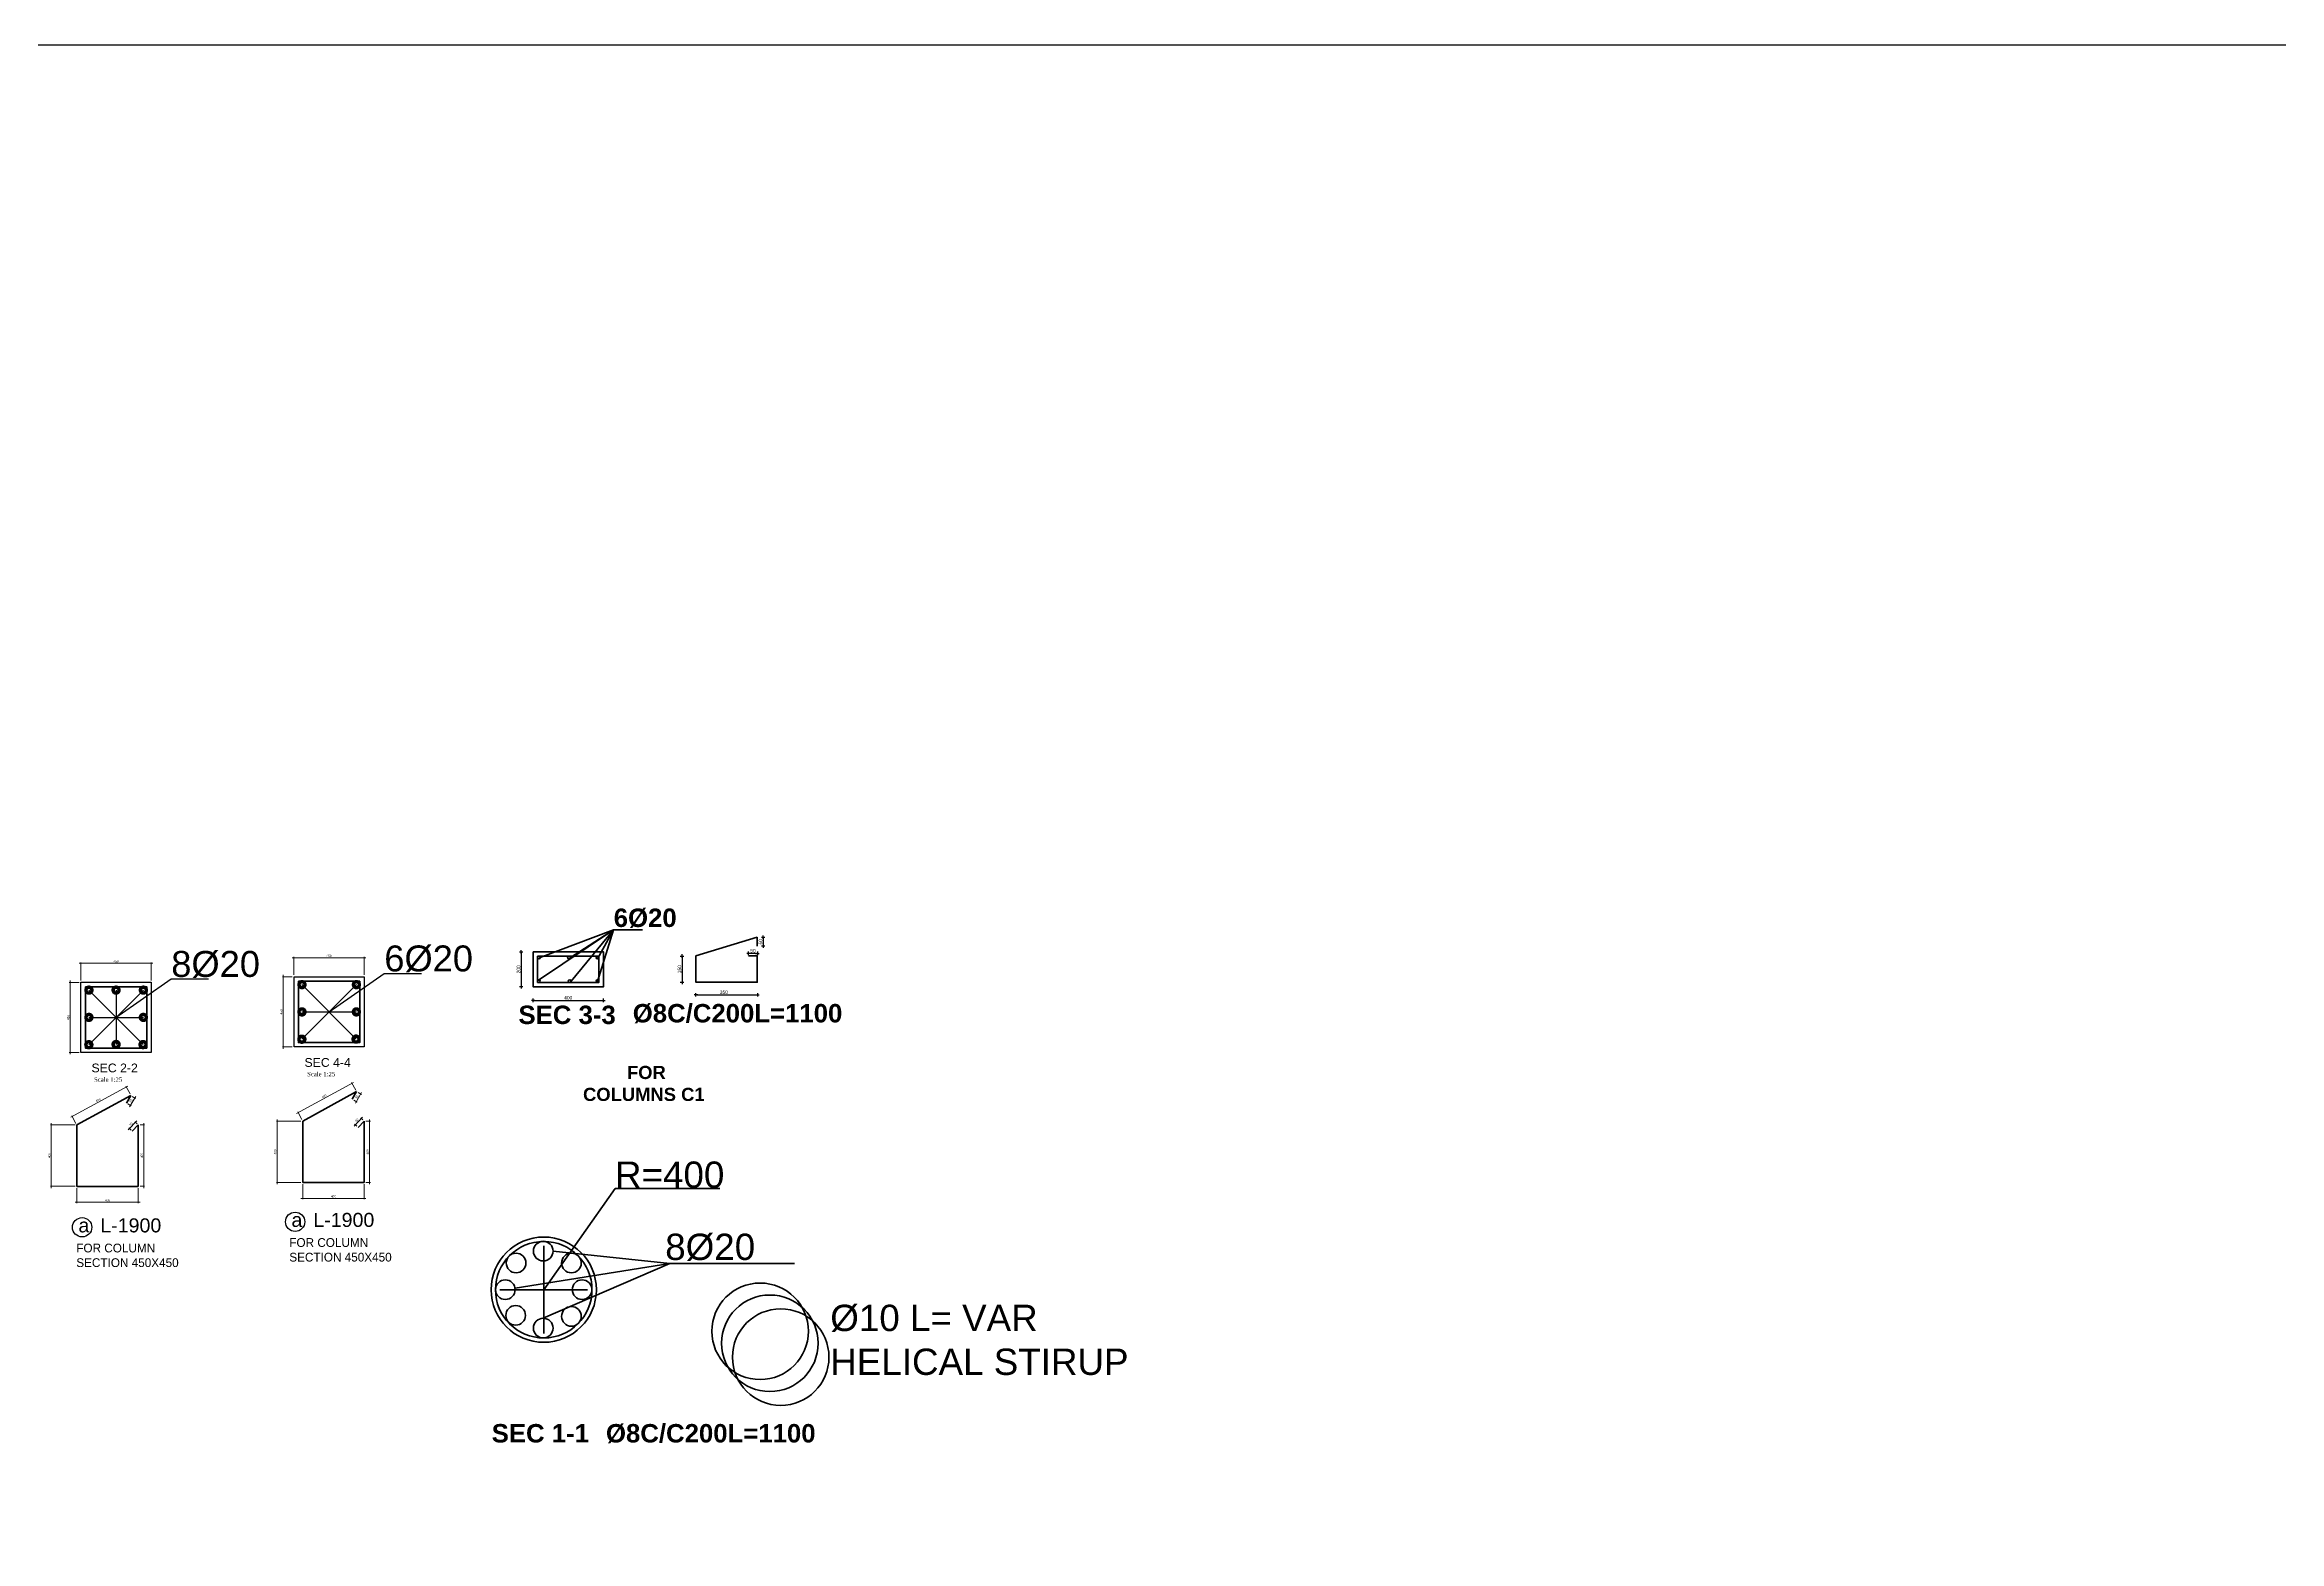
# Model space of a CAD drawing. Header units: inches. Extents: x -291016 to -124071, y 25078 to 137196.
# Drawn here: x -203602 to -190868, y 47855 to 56383 of the extents above; entities that cross this region are included whole.
import ezdxf

# ---------------------------------------------------------------- set-up
doc = ezdxf.new("R2010")
doc.units = ezdxf.units.IN
doc.header["$MEASUREMENT"] = 0
doc.linetypes.add('HIDDEN', pattern=[9.525, 6.35, -3.175])
for name, color, linetype, lineweight in [('5-STEEL08', 6, 'Continuous', 18), ('bar', 2, 'Continuous', 60), ('DIM2', 36, 'Continuous', 13), ('Furn', 106, 'Continuous', 9), ('texts', 3, 'Continuous', 15), ('wal', 7, 'Continuous', 50)]:
    doc.layers.add(name, color=color, linetype=linetype, lineweight=lineweight)
doc.layers.add('D dimention', color=4, linetype='Continuous')
doc.layers.add('TEX', color=4, linetype='Continuous')
doc.styles.add('50', font='arial.ttf', dxfattribs={"height": 150})
doc.styles.add('dim', font='')
doc.styles.add('G', font='arial.ttf')
doc.styles.add('QW', font='times.ttf', dxfattribs={"height": 14})
doc.styles.get('dim').set_extended_font_data('Kabel Bk BT')
doc.dimstyles.new('100', dxfattribs={"dimscale": 100, "dimtxt": 0.2, "dimasz": 0.05, "dimexe": 0.1, "dimexo": 0.3, "dimgap": 0.05, "dimtad": 1, "dimdec": 0, "dimdsep": 46, "dimtxsty": 'dim', "dimblk": 'D d', "dimcen": -2.5, "dimdle": 0.15, "dimse1": 1, "dimse2": 1, "dimclrd": 256, "dimclre": 8, "dimclrt": 3, "dimadec": 0, "dimazin": 0, "dimtfac": 1, "dimtdec": 0, "dimtix": 1, "dimtmove": 0, "dimatfit": 3, "dimfxl": 0.1, "dimarcsym": 0})
doc.dimstyles.new('50PEA1', dxfattribs={"dimscale": 0, "dimtxt": 12.5, "dimasz": 5, "dimexe": 5, "dimexo": 10, "dimgap": 5, "dimtad": 1, "dimdec": 0, "dimdsep": 46, "dimtxsty": 'Standard', "dimblk1": 'ARCHTICK', "dimblk2": 'ARCHTICK', "dimsah": 1, "dimcen": 2.5, "dimdle": 10, "dimclrd": 8, "dimclre": 8, "dimclrt": 7, "dimadec": 0, "dimazin": 0, "dimtfac": 1, "dimtdec": 0, "dimtix": 1, "dimtmove": 2, "dimatfit": 3, "dimldrblk": 'ARCHTICK', "dimfxl": 1, "dimtolj": 1, "dimtzin": 0, "dimlwd": 13, "dimlwe": 13, "dimarcsym": 0})

# ---------------------------------------------------------------- blocks, each defined once
blk = doc.blocks.new('_ArchTick')
at = {"color": 0, "const_width": 0.15}
blk.add_lwpolyline([(-0.5, -0.5), (0.5, 0.5)], dxfattribs=at)
blk = doc.blocks.new('*D242')
at = {"color": 8, "lineweight": 13, "transparency": 16777216}
for p, q in [((-203419, 49868), (-203419, 49782)), ((-203069, 49868), (-203069, 49782)), ((-203429, 49787), (-203059, 49787))]:
    blk.add_line(p, q, dxfattribs=at)
at = {"layer": 'Defpoints', "color": 0, "transparency": 16777216}
for p in [(-203419, 49878), (-203069, 49878), (-203069, 49787)]:
    blk.add_point(p, dxfattribs=at)
at = {"color": 8, "lineweight": 13, "transparency": 16777216, "xscale": 5, "yscale": 5, "zscale": 5, "rotation": 180}
blk.add_blockref('_ArchTick', (-203419, 49787), dxfattribs=at)
at = {"color": 8, "lineweight": 13, "transparency": 16777216, "xscale": 5, "yscale": 5, "zscale": 5}
blk.add_blockref('_ArchTick', (-203069, 49787), dxfattribs=at)
at = {"color": 7, "transparency": 16777216, "insert": (-203244, 49798), "char_height": 12.5, "attachment_point": 5}
blk.add_mtext('\\A1;400', dxfattribs=at)
blk = doc.blocks.new('*D572')
at = {"color": 8, "lineweight": 13, "transparency": 16777216}
for p, q in [((-203429, 50228), (-203570, 50228)), ((-203565, 49868), (-203565, 50238)), ((-203429, 49878), (-203570, 49878))]:
    blk.add_line(p, q, dxfattribs=at)
at = {"layer": 'Defpoints', "color": 0, "transparency": 16777216}
for p in [(-203565, 50228), (-203419, 50228), (-203419, 49878)]:
    blk.add_point(p, dxfattribs=at)
at = {"color": 8, "lineweight": 13, "transparency": 16777216, "xscale": 5, "yscale": 5, "zscale": 5}
for p, rotation in [((-203565, 50228), 90), ((-203565, 49878), 270)]:
    blk.add_blockref('_ArchTick', p, dxfattribs=dict(at, rotation=rotation))
at = {"color": 7, "transparency": 16777216, "insert": (-203576, 50053), "char_height": 12.5, "attachment_point": 5, "rotation": 90}
blk.add_mtext('\\A1;400', dxfattribs=at)
blk = doc.blocks.new('*D573')
at = {"color": 8, "lineweight": 13, "transparency": 16777216}
for p, q in [((-203454, 50271), (-203129, 50448)), ((-203116, 50404), (-203140, 50448)), ((-203424, 50236), (-203447, 50280))]:
    blk.add_line(p, q, dxfattribs=at)
at = {"layer": 'Defpoints', "color": 0, "transparency": 16777216}
for p in [(-203138, 50443), (-203112, 50395), (-203419, 50228)]:
    blk.add_point(p, dxfattribs=at)
at = {"color": 8, "lineweight": 13, "transparency": 16777216, "xscale": 5, "yscale": 5, "zscale": 5}
for p, rotation in [((-203138, 50443), 28.63252918104146), ((-203445, 50276), 208.6325291810414)]:
    blk.add_blockref('_ArchTick', p, dxfattribs=dict(at, rotation=rotation))
at = {"color": 7, "transparency": 16777216, "insert": (-203297, 50369), "char_height": 12.5, "attachment_point": 5, "rotation": 28.6325}
blk.add_mtext('\\A1;400', dxfattribs=at)
blk = doc.blocks.new('*D574')
at = {"color": 8, "lineweight": 13, "transparency": 16777216}
for p, q in [((-203059, 50228), (-203033, 50228)), ((-203038, 49868), (-203038, 50238)), ((-203059, 49878), (-203033, 49878))]:
    blk.add_line(p, q, dxfattribs=at)
at = {"layer": 'Defpoints', "color": 0, "transparency": 16777216}
for p in [(-203069, 50228), (-203038, 50228), (-203069, 49878)]:
    blk.add_point(p, dxfattribs=at)
at = {"color": 8, "lineweight": 13, "transparency": 16777216, "xscale": 5, "yscale": 5, "zscale": 5}
for p, rotation in [((-203038, 50228), 90), ((-203038, 49878), 270)]:
    blk.add_blockref('_ArchTick', p, dxfattribs=dict(at, rotation=rotation))
at = {"color": 7, "transparency": 16777216, "insert": (-203049, 50053), "char_height": 12.5, "attachment_point": 5, "rotation": 90}
blk.add_mtext('\\A1;400', dxfattribs=at)
blk = doc.blocks.new('*D575')
at = {"color": 8, "lineweight": 13, "transparency": 16777216}
for p, q in [((-203078, 50250), (-203126, 50199)), ((-203110, 50198), (-203123, 50210)), ((-203076, 50234), (-203089, 50246))]:
    blk.add_line(p, q, dxfattribs=at)
at = {"layer": 'Defpoints', "color": 0, "transparency": 16777216}
for p in [(-203119, 50206), (-203103, 50191), (-203069, 50228)]:
    blk.add_point(p, dxfattribs=at)
at = {"color": 8, "lineweight": 13, "transparency": 16777216, "xscale": 5, "yscale": 5, "zscale": 5}
for p, rotation in [((-203119, 50206), 226.8760161124055), ((-203085, 50243), 46.87601611240555)]:
    blk.add_blockref('_ArchTick', p, dxfattribs=dict(at, rotation=rotation))
at = {"color": 7, "transparency": 16777216, "insert": (-203110, 50232), "char_height": 12.5, "attachment_point": 5, "rotation": 46.876}
blk.add_mtext('\\A1;50', dxfattribs=at)
blk = doc.blocks.new('*D576')
at = {"color": 8, "lineweight": 13, "transparency": 16777216}
for p, q in [((-203128, 50347), (-203109, 50336)), ((-203083, 50390), (-203119, 50330)), ((-203103, 50390), (-203084, 50379))]:
    blk.add_line(p, q, dxfattribs=at)
at = {"layer": 'Defpoints', "color": 0, "transparency": 16777216}
for p in [(-203137, 50352), (-203114, 50338), (-203112, 50395)]:
    blk.add_point(p, dxfattribs=at)
at = {"color": 8, "lineweight": 13, "transparency": 16777216, "xscale": 5, "yscale": 5, "zscale": 5}
for p, rotation in [((-203114, 50338), 239.5055867572084), ((-203088, 50381), 59.5055867572084)]:
    blk.add_blockref('_ArchTick', p, dxfattribs=dict(at, rotation=rotation))
at = {"color": 7, "transparency": 16777216, "insert": (-203111, 50366), "char_height": 12.5, "attachment_point": 5, "rotation": 59.5056}
blk.add_mtext('\\A1;50', dxfattribs=at)
blk = doc.blocks.new('*D577')
at = {"color": 8, "lineweight": 13, "transparency": 16777216}
for p, q in [((-203406, 51149), (-202986, 51149)), ((-203396, 51050), (-203396, 51154)), ((-202996, 51050), (-202996, 51154))]:
    blk.add_line(p, q, dxfattribs=at)
at = {"layer": 'Defpoints', "color": 0, "transparency": 16777216}
for p in [(-202996, 51149), (-203396, 51040), (-202996, 51040)]:
    blk.add_point(p, dxfattribs=at)
at = {"color": 8, "lineweight": 13, "transparency": 16777216, "xscale": 5, "yscale": 5, "zscale": 5, "rotation": 180}
blk.add_blockref('_ArchTick', (-203396, 51149), dxfattribs=at)
at = {"color": 8, "lineweight": 13, "transparency": 16777216, "xscale": 5, "yscale": 5, "zscale": 5}
blk.add_blockref('_ArchTick', (-202996, 51149), dxfattribs=at)
at = {"color": 7, "transparency": 16777216, "insert": (-203196, 51160), "char_height": 12.5, "attachment_point": 5}
blk.add_mtext('\\A1;450', dxfattribs=at)
blk = doc.blocks.new('*D578')
at = {"color": 8, "lineweight": 13, "transparency": 16777216}
for p, q in [((-203406, 51040), (-203462, 51040)), ((-203457, 51050), (-203457, 50630)), ((-203406, 50640), (-203462, 50640))]:
    blk.add_line(p, q, dxfattribs=at)
at = {"layer": 'Defpoints', "color": 0, "transparency": 16777216}
for p in [(-203396, 51040), (-203457, 50640), (-203396, 50640)]:
    blk.add_point(p, dxfattribs=at)
at = {"color": 8, "lineweight": 13, "transparency": 16777216, "xscale": 5, "yscale": 5, "zscale": 5}
for p, rotation in [((-203457, 51040), 90), ((-203457, 50640), 270)]:
    blk.add_blockref('_ArchTick', p, dxfattribs=dict(at, rotation=rotation))
at = {"color": 7, "transparency": 16777216, "insert": (-203468, 50840), "char_height": 12.5, "attachment_point": 5, "rotation": 90}
blk.add_mtext('\\A1;450', dxfattribs=at)
blk = doc.blocks.new('*D579')
at = {"color": 8, "lineweight": 13, "transparency": 16777216}
for p, q in [((-202192, 51180), (-201772, 51180)), ((-202182, 51082), (-202182, 51185)), ((-201782, 51082), (-201782, 51185))]:
    blk.add_line(p, q, dxfattribs=at)
at = {"layer": 'Defpoints', "color": 0, "transparency": 16777216}
for p in [(-202182, 51072), (-201782, 51180), (-201782, 51072)]:
    blk.add_point(p, dxfattribs=at)
at = {"color": 8, "lineweight": 13, "transparency": 16777216, "xscale": 5, "yscale": 5, "zscale": 5, "rotation": 180}
blk.add_blockref('_ArchTick', (-202182, 51180), dxfattribs=at)
at = {"color": 8, "lineweight": 13, "transparency": 16777216, "xscale": 5, "yscale": 5, "zscale": 5}
blk.add_blockref('_ArchTick', (-201782, 51180), dxfattribs=at)
at = {"color": 7, "transparency": 16777216, "insert": (-201982, 51191), "char_height": 12.5, "attachment_point": 5}
blk.add_mtext('\\A1;450', dxfattribs=at)
blk = doc.blocks.new('*D580')
at = {"color": 8, "lineweight": 13, "transparency": 16777216}
for p, q in [((-202192, 51072), (-202248, 51072)), ((-202243, 51082), (-202243, 50662)), ((-202192, 50672), (-202248, 50672))]:
    blk.add_line(p, q, dxfattribs=at)
at = {"layer": 'Defpoints', "color": 0, "transparency": 16777216}
for p in [(-202182, 51072), (-202243, 50672), (-202182, 50672)]:
    blk.add_point(p, dxfattribs=at)
at = {"color": 8, "lineweight": 13, "transparency": 16777216, "xscale": 5, "yscale": 5, "zscale": 5}
for p, rotation in [((-202243, 51072), 90), ((-202243, 50672), 270)]:
    blk.add_blockref('_ArchTick', p, dxfattribs=dict(at, rotation=rotation))
at = {"color": 7, "transparency": 16777216, "insert": (-202254, 50872), "char_height": 12.5, "attachment_point": 5, "rotation": 90}
blk.add_mtext('\\A1;450', dxfattribs=at)
blk = doc.blocks.new('*D243')
at = {"color": 8, "lineweight": 13, "transparency": 16777216}
for p, q in [((-202142, 49809), (-201772, 49809)), ((-202132, 49889), (-202132, 49804)), ((-201782, 49889), (-201782, 49804))]:
    blk.add_line(p, q, dxfattribs=at)
at = {"layer": 'Defpoints', "color": 0, "transparency": 16777216}
for p in [(-202132, 49899), (-201782, 49899), (-201782, 49809)]:
    blk.add_point(p, dxfattribs=at)
at = {"color": 8, "lineweight": 13, "transparency": 16777216, "xscale": 5, "yscale": 5, "zscale": 5, "rotation": 180}
blk.add_blockref('_ArchTick', (-202132, 49809), dxfattribs=at)
at = {"color": 8, "lineweight": 13, "transparency": 16777216, "xscale": 5, "yscale": 5, "zscale": 5}
blk.add_blockref('_ArchTick', (-201782, 49809), dxfattribs=at)
at = {"color": 7, "transparency": 16777216, "insert": (-201957, 49820), "char_height": 12.5, "attachment_point": 5}
blk.add_mtext('\\A1;400', dxfattribs=at)
blk = doc.blocks.new('*D581')
at = {"color": 8, "lineweight": 13, "transparency": 16777216}
for p, q in [((-202142, 50249), (-202282, 50249)), ((-202278, 49889), (-202278, 50259)), ((-202142, 49899), (-202282, 49899))]:
    blk.add_line(p, q, dxfattribs=at)
at = {"layer": 'Defpoints', "color": 0, "transparency": 16777216}
for p in [(-202278, 50249), (-202132, 50249), (-202132, 49899)]:
    blk.add_point(p, dxfattribs=at)
at = {"color": 8, "lineweight": 13, "transparency": 16777216, "xscale": 5, "yscale": 5, "zscale": 5}
for p, rotation in [((-202278, 50249), 90), ((-202278, 49899), 270)]:
    blk.add_blockref('_ArchTick', p, dxfattribs=dict(at, rotation=rotation))
at = {"color": 7, "transparency": 16777216, "insert": (-202289, 50074), "char_height": 12.5, "attachment_point": 5, "rotation": 90}
blk.add_mtext('\\A1;400', dxfattribs=at)
blk = doc.blocks.new('*D582')
at = {"color": 8, "lineweight": 13, "transparency": 16777216}
for p, q in [((-202167, 50293), (-201842, 50470)), ((-201829, 50426), (-201853, 50469)), ((-202136, 50258), (-202160, 50302))]:
    blk.add_line(p, q, dxfattribs=at)
at = {"layer": 'Defpoints', "color": 0, "transparency": 16777216}
for p in [(-201851, 50465), (-201824, 50417), (-202132, 50249)]:
    blk.add_point(p, dxfattribs=at)
at = {"color": 8, "lineweight": 13, "transparency": 16777216, "xscale": 5, "yscale": 5, "zscale": 5}
for p, rotation in [((-201851, 50465), 28.63252918104146), ((-202158, 50297), 208.6325291810414)]:
    blk.add_blockref('_ArchTick', p, dxfattribs=dict(at, rotation=rotation))
at = {"color": 7, "transparency": 16777216, "insert": (-202010, 50391), "char_height": 12.5, "attachment_point": 5, "rotation": 28.6325}
blk.add_mtext('\\A1;400', dxfattribs=at)
blk = doc.blocks.new('*D583')
at = {"color": 8, "lineweight": 13, "transparency": 16777216}
for p, q in [((-201772, 50249), (-201746, 50249)), ((-201751, 49889), (-201751, 50259)), ((-201772, 49899), (-201746, 49899))]:
    blk.add_line(p, q, dxfattribs=at)
at = {"layer": 'Defpoints', "color": 0, "transparency": 16777216}
for p in [(-201782, 50249), (-201751, 50249), (-201782, 49899)]:
    blk.add_point(p, dxfattribs=at)
at = {"color": 8, "lineweight": 13, "transparency": 16777216, "xscale": 5, "yscale": 5, "zscale": 5}
for p, rotation in [((-201751, 50249), 90), ((-201751, 49899), 270)]:
    blk.add_blockref('_ArchTick', p, dxfattribs=dict(at, rotation=rotation))
at = {"color": 7, "transparency": 16777216, "insert": (-201762, 50074), "char_height": 12.5, "attachment_point": 5, "rotation": 90}
blk.add_mtext('\\A1;400', dxfattribs=at)
blk = doc.blocks.new('*D584')
at = {"color": 8, "lineweight": 13, "transparency": 16777216}
for p, q in [((-201791, 50272), (-201839, 50221)), ((-201823, 50220), (-201836, 50231)), ((-201789, 50256), (-201801, 50268))]:
    blk.add_line(p, q, dxfattribs=at)
at = {"layer": 'Defpoints', "color": 0, "transparency": 16777216}
for p in [(-201832, 50228), (-201816, 50213), (-201782, 50249)]:
    blk.add_point(p, dxfattribs=at)
at = {"color": 8, "lineweight": 13, "transparency": 16777216, "xscale": 5, "yscale": 5, "zscale": 5}
for p, rotation in [((-201832, 50228), 226.8760161124055), ((-201798, 50264), 46.87601611240555)]:
    blk.add_blockref('_ArchTick', p, dxfattribs=dict(at, rotation=rotation))
at = {"color": 7, "transparency": 16777216, "insert": (-201823, 50254), "char_height": 12.5, "attachment_point": 5, "rotation": 46.876}
blk.add_mtext('\\A1;50', dxfattribs=at)
blk = doc.blocks.new('*D585')
at = {"color": 8, "lineweight": 13, "transparency": 16777216}
for p, q in [((-201841, 50369), (-201822, 50358)), ((-201796, 50412), (-201832, 50352)), ((-201816, 50412), (-201797, 50401))]:
    blk.add_line(p, q, dxfattribs=at)
at = {"layer": 'Defpoints', "color": 0, "transparency": 16777216}
for p in [(-201850, 50374), (-201826, 50360), (-201824, 50417)]:
    blk.add_point(p, dxfattribs=at)
at = {"color": 8, "lineweight": 13, "transparency": 16777216, "xscale": 5, "yscale": 5, "zscale": 5}
for p, rotation in [((-201826, 50360), 239.5055867572084), ((-201801, 50403), 59.5055867572084)]:
    blk.add_blockref('_ArchTick', p, dxfattribs=dict(at, rotation=rotation))
at = {"color": 7, "transparency": 16777216, "insert": (-201823, 50388), "char_height": 12.5, "attachment_point": 5, "rotation": 59.5056}
blk.add_mtext('\\A1;50', dxfattribs=at)
blk = doc.blocks.new('D d')
at = {"layer": 'D dimention'}
for p, q in [((-2, 0), (2, 0)), ((0, 2), (0, -2))]:
    blk.add_line(p, q, dxfattribs=at)
at = {"layer": 'D dimention', "const_width": 0.467}
blk.add_lwpolyline([(-0.2, 0, 1), (0.2, 0, 1)], format="xyb", close=True, dxfattribs=at)
blk = doc.blocks.new('*D586')
at = {"layer": 'Defpoints', "color": 0, "transparency": 16777216}
for p in [(-199543, 51297), (-199543, 51246), (-199508, 51246)]:
    blk.add_point(p, dxfattribs=at)
at = {"layer": 'Furn', "lineweight": -2, "transparency": 16777216}
blk.add_line((-199508, 51292), (-199508, 51251), dxfattribs=at)
at = {"layer": 'Furn', "lineweight": -2, "transparency": 16777216, "xscale": 5, "yscale": 5, "zscale": 5}
for p, rotation in [((-199508, 51297), 90), ((-199508, 51246), 270)]:
    blk.add_blockref('D d', p, dxfattribs=dict(at, rotation=rotation))
at = {"layer": 'Furn', "color": 3, "transparency": 16777216, "insert": (-199523, 51271), "char_height": 20, "attachment_point": 5, "rotation": 90, "style": 'dim'}
blk.add_mtext('50', dxfattribs=at)
blk = doc.blocks.new('*D587')
at = {"layer": 'Defpoints', "color": 0, "transparency": 16777216}
for p in [(-199591, 51205), (-199591, 51190), (-199541, 51190)]:
    blk.add_point(p, dxfattribs=at)
at = {"layer": 'Furn', "lineweight": -2, "transparency": 16777216}
blk.add_line((-199546, 51205), (-199586, 51205), dxfattribs=at)
at = {"layer": 'Furn', "lineweight": -2, "transparency": 16777216, "xscale": 5, "yscale": 5, "zscale": 5, "rotation": 180}
blk.add_blockref('D d', (-199591, 51205), dxfattribs=at)
at = {"layer": 'Furn', "lineweight": -2, "transparency": 16777216, "xscale": 5, "yscale": 5, "zscale": 5}
blk.add_blockref('D d', (-199541, 51205), dxfattribs=at)
at = {"layer": 'Furn', "color": 3, "transparency": 16777216, "insert": (-199566, 51220), "char_height": 20, "attachment_point": 5, "style": 'dim'}
blk.add_mtext('50', dxfattribs=at)
blk = doc.blocks.new('*D588')
at = {"layer": 'Defpoints', "color": 0, "transparency": 16777216}
for p in [(-199891, 51040), (-199541, 51040), (-199541, 50969)]:
    blk.add_point(p, dxfattribs=at)
at = {"layer": 'Furn', "lineweight": -2, "transparency": 16777216}
blk.add_line((-199886, 50969), (-199546, 50969), dxfattribs=at)
at = {"layer": 'Furn', "lineweight": -2, "transparency": 16777216, "xscale": 5, "yscale": 5, "zscale": 5, "rotation": 180}
blk.add_blockref('D d', (-199891, 50969), dxfattribs=at)
at = {"layer": 'Furn', "lineweight": -2, "transparency": 16777216, "xscale": 5, "yscale": 5, "zscale": 5}
blk.add_blockref('D d', (-199541, 50969), dxfattribs=at)
at = {"layer": 'Furn', "color": 3, "transparency": 16777216, "insert": (-199732, 50984), "char_height": 20, "attachment_point": 5, "style": 'dim'}
blk.add_mtext('350', dxfattribs=at)
blk = doc.blocks.new('*D589')
at = {"layer": 'Defpoints', "color": 0, "transparency": 16777216}
for p in [(-199891, 51190), (-199970, 51040), (-199891, 51040)]:
    blk.add_point(p, dxfattribs=at)
at = {"layer": 'Furn', "lineweight": -2, "transparency": 16777216}
blk.add_line((-199970, 51185), (-199970, 51045), dxfattribs=at)
at = {"layer": 'Furn', "lineweight": -2, "transparency": 16777216, "xscale": 5, "yscale": 5, "zscale": 5}
for p, rotation in [((-199970, 51190), 90), ((-199970, 51040), 270)]:
    blk.add_blockref('D d', p, dxfattribs=dict(at, rotation=rotation))
at = {"layer": 'Furn', "color": 3, "transparency": 16777216, "insert": (-199985, 51115), "char_height": 20, "attachment_point": 5, "rotation": 90, "style": 'dim'}
blk.add_mtext('150', dxfattribs=at)
blk = doc.blocks.new('*D590')
at = {"layer": 'Defpoints', "color": 0, "transparency": 16777216}
for p in [(-200819, 51014), (-200419, 51014), (-200419, 50937)]:
    blk.add_point(p, dxfattribs=at)
at = {"layer": 'Furn', "lineweight": -2, "transparency": 16777216}
blk.add_line((-200814, 50937), (-200424, 50937), dxfattribs=at)
at = {"layer": 'Furn', "lineweight": -2, "transparency": 16777216, "xscale": 5, "yscale": 5, "zscale": 5, "rotation": 180}
blk.add_blockref('D d', (-200819, 50937), dxfattribs=at)
at = {"layer": 'Furn', "lineweight": -2, "transparency": 16777216, "xscale": 5, "yscale": 5, "zscale": 5}
blk.add_blockref('D d', (-200419, 50937), dxfattribs=at)
at = {"layer": 'Furn', "color": 3, "transparency": 16777216, "insert": (-200619, 50952), "char_height": 20, "attachment_point": 5, "style": 'dim'}
blk.add_mtext('400', dxfattribs=at)
blk = doc.blocks.new('*D244')
at = {"layer": 'Defpoints', "color": 0, "transparency": 16777216}
for p in [(-200819, 51214), (-200887, 51014), (-200819, 51014)]:
    blk.add_point(p, dxfattribs=at)
at = {"layer": 'Furn', "lineweight": -2, "transparency": 16777216}
blk.add_line((-200887, 51209), (-200887, 51019), dxfattribs=at)
at = {"layer": 'Furn', "lineweight": -2, "transparency": 16777216, "xscale": 5, "yscale": 5, "zscale": 5}
for p, rotation in [((-200887, 51214), 90), ((-200887, 51014), 270)]:
    blk.add_blockref('D d', p, dxfattribs=dict(at, rotation=rotation))
at = {"layer": 'Furn', "color": 3, "transparency": 16777216, "insert": (-200902, 51114), "char_height": 20, "attachment_point": 5, "rotation": 90, "style": 'dim'}
blk.add_mtext('200', dxfattribs=at)

msp = doc.modelspace()

# ---------------------------------------------------------------- linework, layer by layer
at = {"color": 253, "linetype": 'HIDDEN', "lineweight": 25, "ltscale": 3000}
for p, q in [((-203350.7064, 50684.7164), (-203040.0648, 50995.5491)), ((-203350.1436, 50995.5491), (-203041.878, 50685.2684)), ((-203195.5, 50995.5491), (-203195.5, 50686.0107)), ((-202136.7064, 50716.0022), (-201826.0648, 51026.8349)), ((-202136.1436, 51026.8349), (-201827.878, 50716.5542)), ((-203350.1436, 50840.2858), (-203040.0648, 50840.2858)), ((-202136.1436, 50871.5715), (-201826.0648, 50871.5715))]:
    msp.add_line(p, q, dxfattribs=at)
at = {"color": 0, "lineweight": 50}
for p, q in [((-200758.3574, 49288.6639), (-200352.1756, 49865.7368)), ((-200352.1756, 49865.7368), (-199755.3475, 49865.7368))]:
    msp.add_line(p, q, dxfattribs=at)
at = {"color": 8, "lineweight": 50}
for p, q in [((-200758.3574, 49038.6639), (-200758.3574, 49538.6639)), ((-201008.3574, 49288.6639), (-200508.3574, 49288.6639))]:
    msp.add_line(p, q, dxfattribs=at)
at = {"color": 3}
msp.add_lwpolyline([(-216276.5, 56383), (-163953, 56383), (-163953, 25154), (-216276.5, 25154)], close=True, dxfattribs=at)
at = {"color": 1, "linetype": 'HIDDEN', "lineweight": 25, "ltscale": 3000}
for points in [[(-202181.5, 51071.5715), (-201781.5, 51071.5715), (-201781.5, 50671.5715), (-202181.5, 50671.5715)], [(-203395.5, 51040.2858), (-202995.5, 51040.2858), (-202995.5, 50640.2858), (-203395.5, 50640.2858)]]:
    msp.add_lwpolyline(points, close=True, dxfattribs=at)
at = {"color": 253, "linetype": 'HIDDEN', "lineweight": 25, "ltscale": 3000}
for points in [[(-201982.0108, 50871.6945), (-201667.1091, 51090.7403), (-201455.0786, 51090.7403)], [(-203196.0108, 50840.4088), (-202881.1091, 51059.4546), (-202669.0786, 51059.4546)]]:
    msp.add_lwpolyline(points, dxfattribs=at)
at = {"color": 0, "lineweight": 50}
msp.add_lwpolyline([(-200761.2249, 49125.5905), (-200039.3311, 49438.1334), (-200705.2249, 49508.2081), (-200039.3311, 49438.1334), (-200922.0551, 49297.4761), (-200039.3311, 49438.1334), (-199329.2978, 49438.1334)], dxfattribs=at)
for centre, radius in [((-200758.3574, 49288.6639), 300), ((-200758.3574, 49288.6639), 275), ((-200761.2249, 49508.2081), 56), ((-200915.9693, 49440.7355), 56), ((-200600.5275, 49440.5159), 56), ((-200977.3574, 49288.6639), 56), ((-200539.8085, 49288.6639), 56), ((-199525.3256, 49051.5175), 275), ((-200918.1892, 49142.292), 56), ((-200600.7455, 49136.5924), 56), ((-199469.5589, 48983.345), 275), ((-199407.9498, 48904.5477), 275), ((-200761.2249, 49069.5905), 56)]:
    msp.add_circle(centre, radius, dxfattribs=at)
at = {"layer": '5-STEEL08', "color": 0, "lineweight": 50}
for p, q in [((-200361.1203, 51338.8658), (-200793.5237, 51048.0314)), ((-200793.5237, 51048.0314), (-200361.1203, 51338.8658)), ((-200777.9669, 51181.0548), (-200361.1203, 51338.8658)), ((-200361.1203, 51338.8658), (-200606.47, 51181.3613)), ((-200606.47, 51181.3613), (-200361.1203, 51338.8658)), ((-200361.1203, 51338.8658), (-200602.6831, 51046.9555)), ((-200602.6831, 51046.9555), (-200361.1203, 51338.8658)), ((-200361.1203, 51338.8658), (-200453.6223, 51039.4477)), ((-200453.6223, 51039.4477), (-200361.1203, 51338.8658)), ((-200361.1203, 51338.8658), (-200451.3208, 51173.1704)), ((-200451.3208, 51173.1704), (-200361.1203, 51338.8658)), ((-200361.1203, 51338.8658), (-200194.8024, 51338.8658))]:
    msp.add_line(p, q, dxfattribs=at)
for points in [[(-200818.5237, 51214.1584), (-200418.5237, 51214.1584), (-200418.5237, 51014.1584), (-200818.5237, 51014.1584)], [(-200793.5237, 51189.1584), (-200443.5237, 51189.1584), (-200443.5237, 51039.1584), (-200793.5237, 51039.1584)]]:
    msp.add_lwpolyline(points, close=True, dxfattribs=at)
msp.add_lwpolyline([(-199591.301, 51190.2145), (-199541.3238, 51190.2145), (-199541.3238, 51040.2145), (-199891.3238, 51040.2145), (-199891.3238, 51190.2145), (-199542.7115, 51296.5499), (-199542.7115, 51246.0854)], dxfattribs=at)
for centre in [(-200785.764, 51181.0548), (-200614.2671, 51181.3613), (-200451.3208, 51180.9675), (-200785.8095, 51046.8974), (-200610.4802, 51046.9555), (-200451.3208, 51046.8974)]:
    msp.add_circle(centre, 7.7971, dxfattribs=at)
at = {"layer": 'bar', "linetype": 'Continuous'}
for p, q in [((-203418.8514, 50227.5426), (-203111.6526, 50395.2592)), ((-203111.6526, 50395.2592), (-203137.0253, 50352.1753)), ((-202131.6828, 50249.3999), (-201824.4839, 50417.1165)), ((-201824.4839, 50417.1165), (-201849.8566, 50374.0326)), ((-203418.8514, 49877.5426), (-203418.8514, 50227.5426)), ((-203068.8514, 50227.5426), (-203103.0304, 50191.0488)), ((-203068.8514, 50227.5426), (-203068.8514, 49877.5426)), ((-202131.6828, 49899.3999), (-202131.6828, 50249.3999)), ((-201781.6828, 50249.3999), (-201815.8617, 50212.9061)), ((-201781.6828, 50249.3999), (-201781.6828, 49899.3999)), ((-203068.8514, 49877.5426), (-203418.8514, 49877.5426)), ((-201781.6828, 49899.3999), (-202131.6828, 49899.3999))]:
    msp.add_line(p, q, dxfattribs=at)
for points in [[(-203370.5, 51015.2858), (-203020.5, 51015.2858), (-203020.5, 50665.2858), (-203370.5, 50665.2858)], [(-202156.5, 51046.5715), (-201806.5, 51046.5715), (-201806.5, 50696.5715), (-202156.5, 50696.5715)]]:
    msp.add_lwpolyline(points, close=True, dxfattribs=at)
at = {"layer": 'DIM2', "color": 6, "const_width": 33.75}
for points in [[(-203360.0186, 50995.5491, -1), (-203340.2686, 50995.5491, -1)], [(-203205.375, 50995.5491, -1), (-203185.625, 50995.5491, -1)], [(-203049.9398, 50995.5491, -1), (-203030.1898, 50995.5491, -1)], [(-202146.0186, 51026.8349, -1), (-202126.2686, 51026.8349, -1)], [(-201835.9398, 51026.8349, -1), (-201816.1898, 51026.8349, -1)], [(-203360.0186, 50840.2858, -1), (-203340.2686, 50840.2858, -1)], [(-203049.9398, 50840.2858, -1), (-203030.1898, 50840.2858, -1)], [(-202146.0186, 50871.5715, -1), (-202126.2686, 50871.5715, -1)], [(-201835.9398, 50871.5715, -1), (-201816.1898, 50871.5715, -1)], [(-203360.5814, 50684.7164, -1), (-203340.8314, 50684.7164, -1)], [(-203205.375, 50686.0107, -1), (-203185.625, 50686.0107, -1)], [(-203051.753, 50685.2684, -1), (-203032.003, 50685.2684, -1)], [(-202146.5814, 50716.0022, -1), (-202126.8314, 50716.0022, -1)], [(-201837.753, 50716.5542, -1), (-201818.003, 50716.5542, -1)]]:
    msp.add_lwpolyline(points, format="xyb", close=True, dxfattribs=at)
at = {"layer": 'TEX'}
for centre in [(-203389.0828, 49644.2342), (-202175.0828, 49675.5199)]:
    msp.add_circle(centre, 54.9873, dxfattribs=at)

# ---------------------------------------------------------------- texts
at = {"color": 1, "linetype": 'HIDDEN', "lineweight": 25, "ltscale": 3000, "char_height": 50, "width": 1452.563477, "attachment_point": 1}
for insert in [(-203422.2931, 49551.0783), (-202208.2931, 49582.364)]:
    msp.add_mtext('{\\C0;FOR COLUMN \\PSECTION 450X450}', dxfattribs=dict(at, insert=insert))
at = {"layer": '5-STEEL08', "color": 0, "lineweight": 50, "insert": (-200359.5, 51460.5), "char_height": 105, "width": 364.62196, "attachment_point": 1}
msp.add_mtext('{\\fArial|b1|i0|c0|p34;6%%C20}', dxfattribs=at)
at = {"layer": 'TEX', "attachment_point": 1}
for s, insert, char_height, style in [('8%%C20', (-202881.1091, 51218.8625), 148, 'G'), ('6%%C20', (-201667.1091, 51250.1482), 148, 'G'), ('SEC 2-2', (-203335.6653, 50577.2009), 50, 'G'), ('SEC 4-4', (-202121.6653, 50608.4866), 50, 'G'), ('Scale 1:25', (-203320.9189, 50498.4523), 25, 'QW'), ('Scale 1:25', (-202106.9189, 50529.7381), 25, 'QW')]:
    msp.add_mtext_dynamic_manual_height_columns(s, width=2462.399683, gutter_width=1, heights=[0], dxfattribs=dict(at, insert=insert, char_height=char_height, style=style))
at = {"layer": 'TEX', "char_height": 80, "width": 2462.399683, "attachment_point": 1, "style": 'G'}
for insert in [(-203409.9774, 49695.0969), (-202195.9774, 49726.3826)]:
    msp.add_mtext('a  L-1900', dxfattribs=dict(at, insert=insert))
at = {"layer": 'texts', "lineweight": 50, "ltscale": 2, "char_height": 105, "attachment_point": 1}
for s, insert, width in [('{\\fArial|b1|i0|c0|p34;SEC 3-3}', (-200902.3606, 50907.4092), 610.442651), ('{\\fArial|b1|i0|c0|p34;%%C8C/C200L=1100}', (-200251.146, 50916.5979), 364.62196), ('{\\fArial|b1|i0|c0|p34;SEC 1-1}', (-201054.9323, 48523), 651.214575), ('{\\fArial|b1|i0|c0|p34;%%C8C/C200L=1100}', (-200403.7177, 48523), 364.62196)]:
    msp.add_mtext(s, dxfattribs=dict(at, insert=insert, width=width))
at = {"layer": 'wal', "lineweight": 50, "insert": (-200188, 50564), "char_height": 75, "width": 805.944307, "attachment_point": 2, "style": '50'}
msp.add_mtext('{\\fArial|b1|i0|c0|p34; FOR\\PCOLUMNS C1}', dxfattribs=at)
at = {"layer": 'wal', "lineweight": 50, "char_height": 150, "attachment_point": 1, "style": '50'}
for s, insert in [('R=400', (-200352.1756, 50019.011)), ('8%%C20', (-200066.068, 49607.8376)), ('%%C10 L= VAR\\PHELICAL STIRUP', (-199125.4784, 49202.9989))]:
    msp.add_mtext(s, dxfattribs=dict(at, insert=insert))

# ---------------------------------------------------------------- dimensions: what is measured, and where the dimension line sits
at = {"color": 3}
for base, p1, p2, text, picture, middle in [((-201781.5, 51180), (-202181.5, 51071.5715), (-201781.5, 51071.5715), '450', '*D579', (-201981.5, 51191.25)), ((-202995.5, 51148.7142), (-203395.5, 51040.2858), (-202995.5, 51040.2858), '450', '*D577', (-203195.5, 51159.9642)), ((-203068.8514, 49786.7142), (-203418.8514, 49877.5426), (-203068.8514, 49877.5426), '400', '*D242', (-203243.8514, 49797.9642)), ((-201781.6828, 49808.5715), (-202131.6828, 49899.3999), (-201781.6828, 49899.3999), '400', '*D243', (-201956.6828, 49819.8215))]:
    dim = msp.add_linear_dim(base=base, p1=p1, p2=p2, text=text, dimstyle='50PEA1', override={"dimscale": 1}, dxfattribs=at)
    dim.commit()
    dim.dimension.update_dxf_attribs({"geometry": picture, "text_midpoint": middle})
for base, p1, p2, text, picture, middle in [((-202243.1687, 50671.5715), (-202181.5, 51071.5715), (-202181.5, 50671.5715), '450', '*D580', (-202254.4187, 50871.5715)), ((-203457.1687, 50640.2858), (-203395.5, 51040.2858), (-203395.5, 50640.2858), '450', '*D578', (-203468.4187, 50840.2858)), ((-203564.6687, 50227.5426), (-203418.8514, 49877.5426), (-203418.8514, 50227.5426), '400', '*D572', (-203575.9187, 50052.5426)), ((-203038.1687, 50227.5426), (-203068.8514, 49877.5426), (-203068.8514, 50227.5426), '400', '*D574', (-203049.4187, 50052.5426)), ((-202277.5, 50249.3999), (-202131.6828, 49899.3999), (-202131.6828, 50249.3999), '400', '*D581', (-202288.75, 50074.3999)), ((-201751, 50249.3999), (-201781.6828, 49899.3999), (-201781.6828, 50249.3999), '400', '*D583', (-201762.25, 50074.3999))]:
    dim = msp.add_linear_dim(base=base, p1=p1, p2=p2, angle=90, text=text, dimstyle='50PEA1', override={"dimscale": 1}, dxfattribs=at)
    dim.commit()
    dim.dimension.update_dxf_attribs({"geometry": picture, "text_midpoint": middle})
for p1, p2, picture, middle in [((-203418.8514, 50227.5426), (-203111.6526, 50395.2592), '*D573', (-203296.8347, 50369.2495)), ((-202131.6828, 50249.3999), (-201824.4839, 50417.1165), '*D582', (-202009.666, 50391.1068))]:
    dim = msp.add_aligned_dim(p1=p1, p2=p2, distance=54.6584, text='400', dimstyle='50PEA1', override={"dimscale": 1}, dxfattribs=at)
    dim.commit()
    dim.dimension.update_dxf_attribs({"geometry": picture, "text_midpoint": middle})
for p1, p2, distance, picture, middle in [((-203111.6526, 50395.2592), (-203137.0253, 50352.1753), 27.1339, '*D576', (-203110.6521, 50365.6569)), ((-201824.4839, 50417.1165), (-201849.8566, 50374.0326), 27.1339, '*D585', (-201823.4835, 50387.5142)), ((-203068.8514, 50227.5426), (-203103.0304, 50191.0488), -22.0068, '*D575', (-203110.2143, 50232.0294)), ((-201781.6828, 50249.3999), (-201815.8617, 50212.9061), -22.0068, '*D584', (-201823.0456, 50253.8867))]:
    dim = msp.add_aligned_dim(p1=p1, p2=p2, distance=distance, dimstyle='50PEA1', override={"dimscale": 1}, dxfattribs=at)
    dim.commit()
    dim.dimension.update_dxf_attribs({"geometry": picture, "text_midpoint": middle})
at = {"layer": 'Furn'}
for base, p1, p2, picture, middle in [((-200887.2832, 51014.1584), (-200818.5237, 51214.1584), (-200818.5237, 51014.1584), '*D244', (-200902.2832, 51114.1584)), ((-199969.9985, 51040.2145), (-199891.3238, 51190.2145), (-199891.3238, 51040.2145), '*D589', (-199984.9985, 51115.2145)), ((-199507.8265, 51246.0854), (-199542.7115, 51296.5499), (-199542.7115, 51246.0854), '*D586', (-199522.8265, 51271.3177))]:
    dim = msp.add_linear_dim(base=base, p1=p1, p2=p2, angle=90, dimstyle='100', dxfattribs=at)
    dim.commit()
    dim.dimension.update_dxf_attribs({"geometry": picture, "text_midpoint": middle})
dim = msp.add_linear_dim(base=(-199591.301, 51205.1105), p1=(-199541.3238, 51190.2145), p2=(-199591.301, 51190.2145), dimstyle='100', dxfattribs=at)
dim.commit()
dim.dimension.update_dxf_attribs({"geometry": '*D587', "text_midpoint": (-199566.3124, 51220.1105)})
for base, p1, p2, picture, middle in [((-200418.5237, 50937.4092), (-200818.5237, 51014.1584), (-200418.5237, 51014.1584), '*D590', (-200618.5237, 50937.4092)), ((-199541.3238, 50968.8706), (-199891.3238, 51040.2145), (-199541.3238, 51040.2145), '*D588', (-199732.385, 50968.8706))]:
    dim = msp.add_linear_dim(base=base, p1=p1, p2=p2, dimstyle='100', dxfattribs=at)
    dim.commit()
    dim.dimension.update_dxf_attribs({"geometry": picture, "text_midpoint": middle, "dimtype": 128})

doc.saveas('drawing.dxf')
